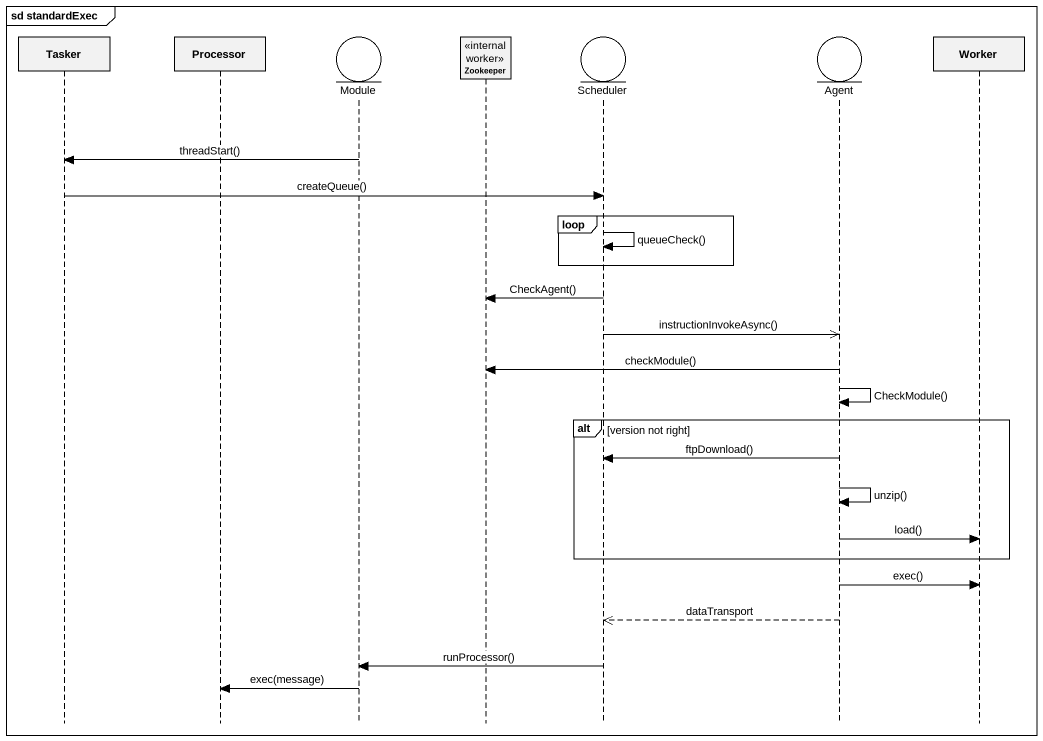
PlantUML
@startuml
mainframe sd standardExec
hide footbox
participant Tasker
participant Processor
entity Module
participant Zookeeper <<internal worker>>
entity Scheduler
entity "Agent" as Agent_
participant Worker

Module -> Tasker : threadStart()
Tasker -> Scheduler : createQueue()
loop
  Scheduler -> Scheduler : queueCheck()
end
Scheduler -> Zookeeper : CheckAgent()
Scheduler ->> Agent_ : instructionInvokeAsync()
Agent_ -> Zookeeper : checkModule()
Agent_ -> Agent_ : CheckModule()
alt version not right
  Agent_ -> Scheduler : ftpDownload()
  Agent_ -> Agent_ : unzip()
  Agent_ -> Worker : load()
end
Agent_ -> Worker : exec()
Agent_ -->> Scheduler : dataTransport
Scheduler -> Module : runProcessor()
Module -> Processor : exec(message)
@enduml
